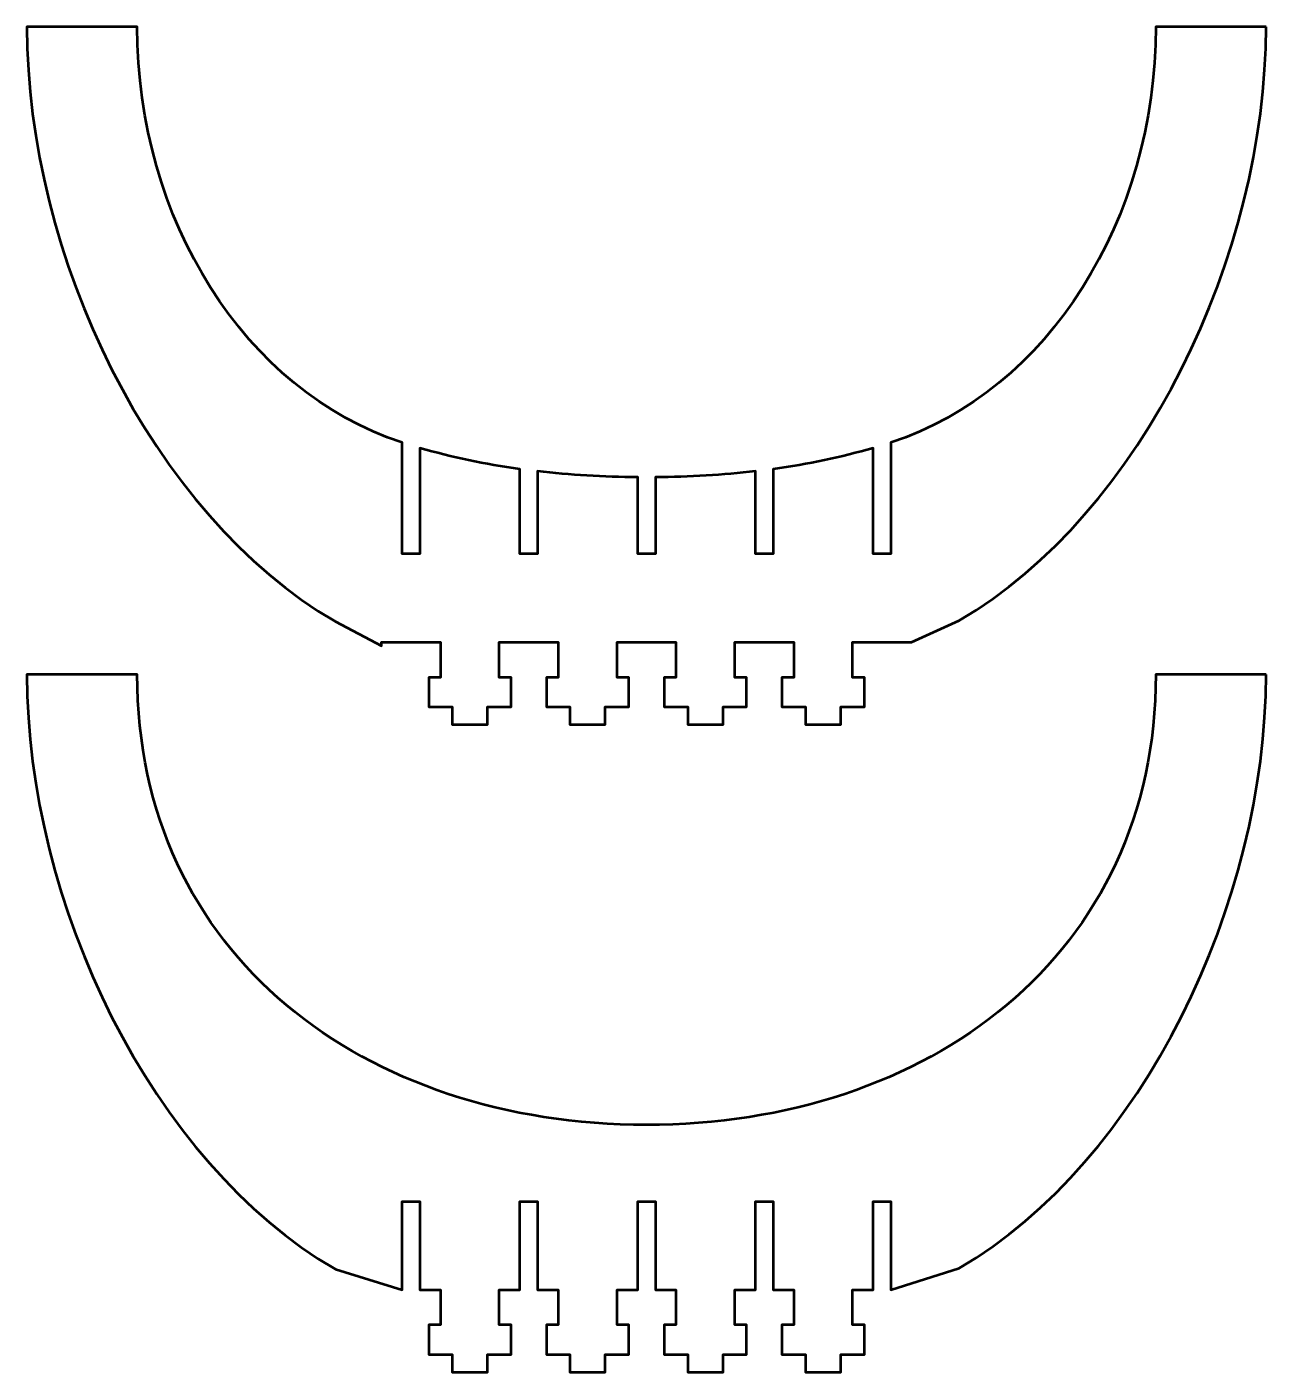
# Model space of a CAD drawing. Header units: centimetres. Extents: x -215 to 208, y -170 to 139.
# Drawn here: x 1.48 to 22.52, y -143.85 to -121 of the extents above; entities that cross this region are included whole.
import ezdxf

# ---------------------------------------------------------------- set-up
doc = ezdxf.new("R2010")
doc.units = ezdxf.units.CM
doc.header["$MEASUREMENT"] = 0
doc.layers.add('Layer 1', color=7, linetype='Continuous')

msp = doc.modelspace()

# ---------------------------------------------------------------- linework, layer by layer
at = {"layer": 'Layer 1', "color": 250, "lineweight": 53}
for points, knots in [([(22.52409, -120.99993), (22.52409, -120.99993), (22.52409, -121.00008), (22.52409, -121.00008), (22.52409, -121.00008), (22.52409, -124.87355), (20.42995, -129.25858), (17.31258, -131.08548), (17.31258, -131.08548), (17.31258, -131.08548), (16.50008, -131.44993), (16.50008, -131.44993), (16.50008, -131.44993), (16.11675, -131.44993), (15.88341, -131.44993), (15.50008, -131.44993), (15.50008, -131.44993), (15.50008, -131.44993), (15.50008, -131.92699), (15.50008, -131.92699), (15.50008, -131.92699), (15.50008, -131.92699), (15.50008, -132.04992), (15.50008, -132.04992), (15.50008, -132.04992), (15.50008, -132.04992), (15.70008, -132.04993), (15.70008, -132.04993), (15.70008, -132.04993), (15.70008, -132.04993), (15.70008, -132.54993), (15.70008, -132.54993), (15.70008, -132.54993), (15.70008, -132.54993), (15.30008, -132.54993), (15.30008, -132.54993), (15.30008, -132.54993), (15.30008, -132.54993), (15.30008, -132.84993), (15.30008, -132.84993), (15.30008, -132.84993), (15.30008, -132.84993), (14.70008, -132.84993), (14.70008, -132.84993), (14.70008, -132.84993), (14.70008, -132.84993), (14.70008, -132.54993), (14.70008, -132.54993), (14.70008, -132.54993), (14.70008, -132.54993), (14.30008, -132.54994), (14.30008, -132.54994), (14.30008, -132.54994), (14.30008, -132.54994), (14.30008, -132.27119), (14.30008, -132.27119), (14.30008, -132.27119), (14.30008, -132.27119), (14.30008, -132.04993), (14.30008, -132.04993), (14.30008, -132.04993), (14.30008, -132.04993), (14.50008, -132.04992), (14.50008, -132.04992), (14.50008, -132.04992), (14.50008, -132.04992), (14.50008, -131.44993), (14.50008, -131.44993), (14.50008, -131.44993), (14.11675, -131.44993), (13.88341, -131.44993), (13.50008, -131.44993), (13.50008, -131.44993), (13.50008, -131.44993), (13.50008, -132.04992), (13.50008, -132.04992), (13.50008, -132.04992), (13.50008, -132.04992), (13.70008, -132.04993), (13.70008, -132.04993), (13.70008, -132.04993), (13.70008, -132.04993), (13.70008, -132.38664), (13.70008, -132.38664), (13.70008, -132.38664), (13.70008, -132.38664), (13.70008, -132.54993), (13.70008, -132.54993), (13.70008, -132.54993), (13.70008, -132.54993), (13.30008, -132.54993), (13.30008, -132.54993), (13.30008, -132.54993), (13.30008, -132.54993), (13.30008, -132.84993), (13.30008, -132.84993), (13.30008, -132.84993), (13.30008, -132.84993), (12.70008, -132.84993), (12.70008, -132.84993), (12.70008, -132.84993), (12.70008, -132.84993), (12.70008, -132.54993), (12.70008, -132.54993), (12.70008, -132.54993), (12.70008, -132.54993), (12.30008, -132.54993), (12.30008, -132.54993), (12.30008, -132.54993), (12.30008, -132.54993), (12.30008, -132.51957), (12.30008, -132.51957), (12.30008, -132.51957), (12.30008, -132.51957), (12.30008, -132.04993), (12.30008, -132.04993), (12.30008, -132.04993), (12.30008, -132.04993), (12.50008, -132.04992), (12.50008, -132.04992), (12.50008, -132.04992), (12.50008, -132.04992), (12.50008, -131.44993), (12.50008, -131.44993), (12.50008, -131.44993), (12.11675, -131.44993), (11.88342, -131.44993), (11.50009, -131.44993), (11.50009, -131.44993), (11.50009, -131.44993), (11.50009, -132.04992), (11.50009, -132.04992), (11.50009, -132.04992), (11.50009, -132.04992), (11.70009, -132.04993), (11.70009, -132.04993), (11.70009, -132.04993), (11.70009, -132.04993), (11.70009, -132.51957), (11.70009, -132.51957), (11.70009, -132.51957), (11.70009, -132.51957), (11.70009, -132.54994), (11.70009, -132.54994), (11.70009, -132.54994), (11.70009, -132.54994), (11.30009, -132.54993), (11.30009, -132.54993), (11.30009, -132.54993), (11.30009, -132.54993), (11.30009, -132.84993), (11.30009, -132.84993), (11.30009, -132.84993), (11.30009, -132.84993), (10.70009, -132.84993), (10.70009, -132.84993), (10.70009, -132.84993), (10.70009, -132.84993), (10.70009, -132.54993), (10.70009, -132.54993), (10.70009, -132.54993), (10.70009, -132.54993), (10.30009, -132.54993), (10.30009, -132.54993), (10.30009, -132.54993), (10.30009, -132.54993), (10.30009, -132.38665), (10.30009, -132.38665), (10.30009, -132.38665), (10.30009, -132.38665), (10.30009, -132.04993), (10.30009, -132.04993), (10.30009, -132.04993), (10.30009, -132.04993), (10.50009, -132.04992), (10.50009, -132.04992), (10.50009, -132.04992), (10.50009, -132.04992), (10.50009, -131.44993), (10.50009, -131.44993), (10.50009, -131.44993), (10.11676, -131.44993), (9.88342, -131.44993), (9.50009, -131.44993), (9.50009, -131.44993), (9.50009, -131.44993), (9.50009, -132.04992), (9.50009, -132.04992), (9.50009, -132.04992), (9.50009, -132.04992), (9.70009, -132.04993), (9.70009, -132.04993), (9.70009, -132.04993), (9.70009, -132.04993), (9.70009, -132.2712), (9.70009, -132.2712), (9.70009, -132.2712), (9.70009, -132.2712), (9.70009, -132.54994), (9.70009, -132.54994), (9.70009, -132.54994), (9.70009, -132.54994), (9.30009, -132.54993), (9.30009, -132.54993), (9.30009, -132.54993), (9.30009, -132.54993), (9.30009, -132.84993), (9.30009, -132.84993), (9.30009, -132.84993), (9.30009, -132.84993), (8.70009, -132.84993), (8.70009, -132.84993), (8.70009, -132.84993), (8.70009, -132.84993), (8.70009, -132.54993), (8.70009, -132.54993), (8.70009, -132.54993), (8.70009, -132.54993), (8.30009, -132.54993), (8.30009, -132.54993), (8.30009, -132.54993), (8.30009, -132.54993), (8.30009, -132.04993), (8.30009, -132.04993), (8.30009, -132.04993), (8.30009, -132.04993), (8.50009, -132.04992), (8.50009, -132.04992), (8.50009, -132.04992), (8.50009, -132.04992), (8.50009, -131.92702), (8.50009, -131.92702), (8.50009, -131.92702), (8.50009, -131.92702), (8.50009, -131.44993), (8.50009, -131.44993), (8.50009, -131.44993), (8.11676, -131.44993), (7.88342, -131.44993), (7.50009, -131.44993), (7.50009, -131.44993), (7.50009, -131.44993), (7.50009, -131.5152), (7.50009, -131.5152), (7.50009, -131.5152), (7.50009, -131.5152), (6.71581, -131.10224), (6.71581, -131.10224), (6.71581, -131.10224), (3.58266, -129.27932), (1.47591, -124.88531), (1.47591, -121.00008), (1.47591, -121.00008), (1.47591, -121.00008), (1.47591, -120.99993), (1.47591, -120.99993), (1.47591, -120.99993), (1.47591, -120.99993), (3.35001, -120.99993), (3.35001, -120.99993), (3.35001, -120.99993), (3.35001, -120.99993), (3.35001, -121.00006), (3.35001, -121.00006), (3.35001, -121.00006), (3.35001, -124.27268), (5.16865, -127.18239), (7.85009, -128.06056), (7.85009, -128.06056), (7.85009, -128.06056), (7.85009, -129.94993), (7.85009, -129.94993), (7.85009, -129.94993), (7.85009, -129.94993), (8.15009, -129.94993), (8.15009, -129.94993), (8.15009, -129.94993), (8.15009, -129.94993), (8.15009, -128.15325), (8.15009, -128.15325), (8.15009, -128.15325), (8.68748, -128.31046), (9.25642, -128.42882), (9.85009, -128.51034), (9.85009, -128.51034), (9.85009, -128.51034), (9.85009, -129.94993), (9.85009, -129.94993), (9.85009, -129.94993), (9.85009, -129.94993), (10.15009, -129.94993), (10.15009, -129.94993), (10.15009, -129.94993), (10.15009, -129.94993), (10.15009, -128.54786), (10.15009, -128.54786), (10.15009, -128.54786), (10.69908, -128.61117), (11.2676, -128.6442), (11.85009, -128.64906), (11.85009, -128.64906), (11.85009, -128.64906), (11.85009, -129.94993), (11.85009, -129.94993), (11.85009, -129.94993), (11.85009, -129.94993), (12.15009, -129.94993), (12.15009, -129.94993), (12.15009, -129.94993), (12.15009, -129.94993), (12.15009, -128.64906), (12.15009, -128.64906), (12.15009, -128.64906), (12.73261, -128.64423), (13.30102, -128.61102), (13.85009, -128.54785), (13.85009, -128.54785), (13.85009, -128.54785), (13.85009, -129.94993), (13.85009, -129.94993), (13.85009, -129.94993), (13.85009, -129.94993), (14.15009, -129.94993), (14.15009, -129.94993), (14.15009, -129.94993), (14.15009, -129.94993), (14.15009, -128.51033), (14.15009, -128.51033), (14.15009, -128.51033), (14.74382, -128.42886), (15.31272, -128.31047), (15.85009, -128.15323), (15.85009, -128.15323), (15.85009, -128.15323), (15.85009, -129.94993), (15.85009, -129.94993), (15.85009, -129.94993), (15.85009, -129.94993), (16.15009, -129.94993), (16.15009, -129.94993), (16.15009, -129.94993), (16.15009, -129.94993), (16.15009, -128.06054), (16.15009, -128.06054), (16.15009, -128.06054), (18.83145, -127.18237), (20.65, -124.27267), (20.65, -121.00006), (20.65, -121.00006), (20.65, -121.00006), (20.65, -120.99993), (20.65, -120.99993), (20.65, -120.99993), (20.65, -120.99993), (22.52409, -120.99993), (22.52409, -120.99993)], [0, 0, 0, 0, 0.01123596, 0.01123596, 0.01123596, 0.01123596, 0.02247191, 0.02247191, 0.02247191, 0.02247191, 0.03370787, 0.03370787, 0.03370787, 0.03370787, 0.04494382, 0.04494382, 0.04494382, 0.04494382, 0.05617978, 0.05617978, 0.05617978, 0.05617978, 0.06741573, 0.06741573, 0.06741573, 0.06741573, 0.07865169, 0.07865169, 0.07865169, 0.07865169, 0.08988764, 0.08988764, 0.08988764, 0.08988764, 0.1011236, 0.1011236, 0.1011236, 0.1011236, 0.11235955, 0.11235955, 0.11235955, 0.11235955, 0.12359551, 0.12359551, 0.12359551, 0.12359551, 0.13483146, 0.13483146, 0.13483146, 0.13483146, 0.14606742, 0.14606742, 0.14606742, 0.14606742, 0.15730337, 0.15730337, 0.15730337, 0.15730337, 0.16853933, 0.16853933, 0.16853933, 0.16853933, 0.17977528, 0.17977528, 0.17977528, 0.17977528, 0.19101124, 0.19101124, 0.19101124, 0.19101124, 0.20224719, 0.20224719, 0.20224719, 0.20224719, 0.21348315, 0.21348315, 0.21348315, 0.21348315, 0.2247191, 0.2247191, 0.2247191, 0.2247191, 0.23595506, 0.23595506, 0.23595506, 0.23595506, 0.24719101, 0.24719101, 0.24719101, 0.24719101, 0.25842697, 0.25842697, 0.25842697, 0.25842697, 0.26966292, 0.26966292, 0.26966292, 0.26966292, 0.28089888, 0.28089888, 0.28089888, 0.28089888, 0.29213483, 0.29213483, 0.29213483, 0.29213483, 0.30337079, 0.30337079, 0.30337079, 0.30337079, 0.31460674, 0.31460674, 0.31460674, 0.31460674, 0.3258427, 0.3258427, 0.3258427, 0.3258427, 0.33707865, 0.33707865, 0.33707865, 0.33707865, 0.34831461, 0.34831461, 0.34831461, 0.34831461, 0.35955056, 0.35955056, 0.35955056, 0.35955056, 0.37078652, 0.37078652, 0.37078652, 0.37078652, 0.38202247, 0.38202247, 0.38202247, 0.38202247, 0.39325843, 0.39325843, 0.39325843, 0.39325843, 0.40449438, 0.40449438, 0.40449438, 0.40449438, 0.41573034, 0.41573034, 0.41573034, 0.41573034, 0.42696629, 0.42696629, 0.42696629, 0.42696629, 0.43820225, 0.43820225, 0.43820225, 0.43820225, 0.4494382, 0.4494382, 0.4494382, 0.4494382, 0.46067416, 0.46067416, 0.46067416, 0.46067416, 0.47191011, 0.47191011, 0.47191011, 0.47191011, 0.48314607, 0.48314607, 0.48314607, 0.48314607, 0.49438202, 0.49438202, 0.49438202, 0.49438202, 0.50561798, 0.50561798, 0.50561798, 0.50561798, 0.51685393, 0.51685393, 0.51685393, 0.51685393, 0.52808989, 0.52808989, 0.52808989, 0.52808989, 0.53932584, 0.53932584, 0.53932584, 0.53932584, 0.5505618, 0.5505618, 0.5505618, 0.5505618, 0.56179775, 0.56179775, 0.56179775, 0.56179775, 0.57303371, 0.57303371, 0.57303371, 0.57303371, 0.58426966, 0.58426966, 0.58426966, 0.58426966, 0.59550562, 0.59550562, 0.59550562, 0.59550562, 0.60674157, 0.60674157, 0.60674157, 0.60674157, 0.61797753, 0.61797753, 0.61797753, 0.61797753, 0.62921348, 0.62921348, 0.62921348, 0.62921348, 0.64044944, 0.64044944, 0.64044944, 0.64044944, 0.65168539, 0.65168539, 0.65168539, 0.65168539, 0.66292135, 0.66292135, 0.66292135, 0.66292135, 0.6741573, 0.6741573, 0.6741573, 0.6741573, 0.68539326, 0.68539326, 0.68539326, 0.68539326, 0.69662921, 0.69662921, 0.69662921, 0.69662921, 0.70786517, 0.70786517, 0.70786517, 0.70786517, 0.71910112, 0.71910112, 0.71910112, 0.71910112, 0.73033708, 0.73033708, 0.73033708, 0.73033708, 0.74157303, 0.74157303, 0.74157303, 0.74157303, 0.75280899, 0.75280899, 0.75280899, 0.75280899, 0.76404494, 0.76404494, 0.76404494, 0.76404494, 0.7752809, 0.7752809, 0.7752809, 0.7752809, 0.78651685, 0.78651685, 0.78651685, 0.78651685, 0.79775281, 0.79775281, 0.79775281, 0.79775281, 0.80898876, 0.80898876, 0.80898876, 0.80898876, 0.82022472, 0.82022472, 0.82022472, 0.82022472, 0.83146067, 0.83146067, 0.83146067, 0.83146067, 0.84269663, 0.84269663, 0.84269663, 0.84269663, 0.85393258, 0.85393258, 0.85393258, 0.85393258, 0.86516854, 0.86516854, 0.86516854, 0.86516854, 0.87640449, 0.87640449, 0.87640449, 0.87640449, 0.88764045, 0.88764045, 0.88764045, 0.88764045, 0.8988764, 0.8988764, 0.8988764, 0.8988764, 0.91011236, 0.91011236, 0.91011236, 0.91011236, 0.92134831, 0.92134831, 0.92134831, 0.92134831, 0.93258427, 0.93258427, 0.93258427, 0.93258427, 0.94382022, 0.94382022, 0.94382022, 0.94382022, 0.95505618, 0.95505618, 0.95505618, 0.95505618, 0.96629213, 0.96629213, 0.96629213, 0.96629213, 0.97752809, 0.97752809, 0.97752809, 0.97752809, 0.98876404, 0.98876404, 0.98876404, 0.98876404, 1, 1, 1, 1]), ([(22.52409, -131.99993), (22.52409, -131.99993), (22.52409, -132.00008), (22.52409, -132.00008), (22.52409, -132.00008), (22.52409, -135.87354), (20.42995, -140.25858), (17.31258, -142.08548), (17.31258, -142.08548), (17.31258, -142.08548), (16.15009, -142.44993), (16.15009, -142.44993), (16.15009, -142.44993), (16.15009, -142.44993), (16.15009, -140.94993), (16.15009, -140.94993), (16.15009, -140.94993), (16.15009, -140.94993), (15.85009, -140.94993), (15.85009, -140.94993), (15.85009, -140.94993), (15.85009, -140.94993), (15.85009, -142.44993), (15.85009, -142.44993), (15.85009, -142.44993), (15.85009, -142.44993), (15.50008, -142.44993), (15.50008, -142.44993), (15.50008, -142.44993), (15.50008, -142.44993), (15.50008, -142.92699), (15.50008, -142.92699), (15.50008, -142.92699), (15.50008, -142.92699), (15.50008, -143.04992), (15.50008, -143.04992), (15.50008, -143.04992), (15.50008, -143.04992), (15.70008, -143.04993), (15.70008, -143.04993), (15.70008, -143.04993), (15.70008, -143.04993), (15.70008, -143.54993), (15.70008, -143.54993), (15.70008, -143.54993), (15.70008, -143.54993), (15.30008, -143.54993), (15.30008, -143.54993), (15.30008, -143.54993), (15.30008, -143.54993), (15.30008, -143.84993), (15.30008, -143.84993), (15.30008, -143.84993), (15.30008, -143.84993), (14.70008, -143.84993), (14.70008, -143.84993), (14.70008, -143.84993), (14.70008, -143.84993), (14.70008, -143.54993), (14.70008, -143.54993), (14.70008, -143.54993), (14.70008, -143.54993), (14.30008, -143.54994), (14.30008, -143.54994), (14.30008, -143.54994), (14.30008, -143.54994), (14.30008, -143.27119), (14.30008, -143.27119), (14.30008, -143.27119), (14.30008, -143.27119), (14.30008, -143.04993), (14.30008, -143.04993), (14.30008, -143.04993), (14.30008, -143.04993), (14.50008, -143.04992), (14.50008, -143.04992), (14.50008, -143.04992), (14.50008, -143.04992), (14.50008, -142.44993), (14.50008, -142.44993), (14.50008, -142.44993), (14.50008, -142.44993), (14.15009, -142.44993), (14.15009, -142.44993), (14.15009, -142.44993), (14.15009, -142.44993), (14.15009, -140.94993), (14.15009, -140.94993), (14.15009, -140.94993), (14.15009, -140.94993), (13.85009, -140.94993), (13.85009, -140.94993), (13.85009, -140.94993), (13.85009, -140.94993), (13.85009, -142.44993), (13.85009, -142.44993), (13.85009, -142.44993), (13.85009, -142.44993), (13.50008, -142.44993), (13.50008, -142.44993), (13.50008, -142.44993), (13.50008, -142.44993), (13.50008, -143.04992), (13.50008, -143.04992), (13.50008, -143.04992), (13.50008, -143.04992), (13.70008, -143.04993), (13.70008, -143.04993), (13.70008, -143.04993), (13.70008, -143.04993), (13.70008, -143.38664), (13.70008, -143.38664), (13.70008, -143.38664), (13.70008, -143.38664), (13.70008, -143.54993), (13.70008, -143.54993), (13.70008, -143.54993), (13.70008, -143.54993), (13.30008, -143.54993), (13.30008, -143.54993), (13.30008, -143.54993), (13.30008, -143.54993), (13.30008, -143.84993), (13.30008, -143.84993), (13.30008, -143.84993), (13.30008, -143.84993), (12.70008, -143.84993), (12.70008, -143.84993), (12.70008, -143.84993), (12.70008, -143.84993), (12.70008, -143.54993), (12.70008, -143.54993), (12.70008, -143.54993), (12.70008, -143.54993), (12.30008, -143.54993), (12.30008, -143.54993), (12.30008, -143.54993), (12.30008, -143.54993), (12.30008, -143.51957), (12.30008, -143.51957), (12.30008, -143.51957), (12.30008, -143.51957), (12.30008, -143.04993), (12.30008, -143.04993), (12.30008, -143.04993), (12.30008, -143.04993), (12.50008, -143.04992), (12.50008, -143.04992), (12.50008, -143.04992), (12.50008, -143.04992), (12.50008, -142.44993), (12.50008, -142.44993), (12.50008, -142.44993), (12.50008, -142.44993), (12.15009, -142.44993), (12.15009, -142.44993), (12.15009, -142.44993), (12.15009, -142.44993), (12.15009, -140.94993), (12.15009, -140.94993), (12.15009, -140.94993), (12.15009, -140.94993), (11.85009, -140.94993), (11.85009, -140.94993), (11.85009, -140.94993), (11.85009, -140.94993), (11.85009, -142.44993), (11.85009, -142.44993), (11.85009, -142.44993), (11.85009, -142.44993), (11.50009, -142.44993), (11.50009, -142.44993), (11.50009, -142.44993), (11.50009, -142.44993), (11.50009, -143.04992), (11.50009, -143.04992), (11.50009, -143.04992), (11.50009, -143.04992), (11.70009, -143.04993), (11.70009, -143.04993), (11.70009, -143.04993), (11.70009, -143.04993), (11.70009, -143.51957), (11.70009, -143.51957), (11.70009, -143.51957), (11.70009, -143.51957), (11.70009, -143.54994), (11.70009, -143.54994), (11.70009, -143.54994), (11.70009, -143.54994), (11.30009, -143.54993), (11.30009, -143.54993), (11.30009, -143.54993), (11.30009, -143.54993), (11.30009, -143.84993), (11.30009, -143.84993), (11.30009, -143.84993), (11.30009, -143.84993), (10.70009, -143.84993), (10.70009, -143.84993), (10.70009, -143.84993), (10.70009, -143.84993), (10.70009, -143.54993), (10.70009, -143.54993), (10.70009, -143.54993), (10.70009, -143.54993), (10.30009, -143.54993), (10.30009, -143.54993), (10.30009, -143.54993), (10.30009, -143.54993), (10.30009, -143.38665), (10.30009, -143.38665), (10.30009, -143.38665), (10.30009, -143.38665), (10.30009, -143.04993), (10.30009, -143.04993), (10.30009, -143.04993), (10.30009, -143.04993), (10.50009, -143.04992), (10.50009, -143.04992), (10.50009, -143.04992), (10.50009, -143.04992), (10.50009, -142.44993), (10.50009, -142.44993), (10.50009, -142.44993), (10.50009, -142.44993), (10.15009, -142.44993), (10.15009, -142.44993), (10.15009, -142.44993), (10.15009, -142.44993), (10.15009, -140.94993), (10.15009, -140.94993), (10.15009, -140.94993), (10.15009, -140.94993), (9.85009, -140.94993), (9.85009, -140.94993), (9.85009, -140.94993), (9.85009, -140.94993), (9.85009, -142.44993), (9.85009, -142.44993), (9.85009, -142.44993), (9.85009, -142.44993), (9.50009, -142.44993), (9.50009, -142.44993), (9.50009, -142.44993), (9.50009, -142.44993), (9.50009, -143.04992), (9.50009, -143.04992), (9.50009, -143.04992), (9.50009, -143.04992), (9.70009, -143.04993), (9.70009, -143.04993), (9.70009, -143.04993), (9.70009, -143.04993), (9.70009, -143.2712), (9.70009, -143.2712), (9.70009, -143.2712), (9.70009, -143.2712), (9.70009, -143.54994), (9.70009, -143.54994), (9.70009, -143.54994), (9.70009, -143.54994), (9.30009, -143.54993), (9.30009, -143.54993), (9.30009, -143.54993), (9.30009, -143.54993), (9.30009, -143.84993), (9.30009, -143.84993), (9.30009, -143.84993), (9.30009, -143.84993), (8.70009, -143.84993), (8.70009, -143.84993), (8.70009, -143.84993), (8.70009, -143.84993), (8.70009, -143.54993), (8.70009, -143.54993), (8.70009, -143.54993), (8.70009, -143.54993), (8.30009, -143.54993), (8.30009, -143.54993), (8.30009, -143.54993), (8.30009, -143.54993), (8.30009, -143.04993), (8.30009, -143.04993), (8.30009, -143.04993), (8.30009, -143.04993), (8.50009, -143.04992), (8.50009, -143.04992), (8.50009, -143.04992), (8.50009, -143.04992), (8.50009, -142.92702), (8.50009, -142.92702), (8.50009, -142.92702), (8.50009, -142.92702), (8.50009, -142.44993), (8.50009, -142.44993), (8.50009, -142.44993), (8.50009, -142.44993), (8.15009, -142.44993), (8.15009, -142.44993), (8.15009, -142.44993), (8.15009, -142.44993), (8.15009, -140.94993), (8.15009, -140.94993), (8.15009, -140.94993), (8.15009, -140.94993), (7.85009, -140.94993), (7.85009, -140.94993), (7.85009, -140.94993), (7.85009, -140.94993), (7.85009, -142.44993), (7.85009, -142.44993), (7.85009, -142.44993), (7.85009, -142.44993), (6.71581, -142.10224), (6.71581, -142.10224), (6.71581, -142.10224), (3.58266, -140.27932), (1.47591, -135.88531), (1.47591, -132.00008), (1.47591, -132.00008), (1.47591, -132.00008), (1.47591, -131.99993), (1.47591, -131.99993), (1.47591, -131.99993), (1.47591, -131.99993), (3.35001, -131.99993), (3.35001, -131.99993), (3.35001, -131.99993), (3.35001, -131.99993), (3.35001, -132.00006), (3.35001, -132.00006), (3.35001, -132.00006), (3.35001, -136.77642), (7.22362, -139.64999), (12.00007, -139.64999), (12.00007, -139.64999), (16.77652, -139.64999), (20.65, -136.77645), (20.65, -132.00006), (20.65, -132.00006), (20.65, -132.00006), (20.65, -131.99993), (20.65, -131.99993), (20.65, -131.99993), (20.65, -131.99993), (22.52409, -131.99993), (22.52409, -131.99993)], [0, 0, 0, 0, 0.01149425, 0.01149425, 0.01149425, 0.01149425, 0.02298851, 0.02298851, 0.02298851, 0.02298851, 0.03448276, 0.03448276, 0.03448276, 0.03448276, 0.04597701, 0.04597701, 0.04597701, 0.04597701, 0.05747126, 0.05747126, 0.05747126, 0.05747126, 0.06896552, 0.06896552, 0.06896552, 0.06896552, 0.08045977, 0.08045977, 0.08045977, 0.08045977, 0.09195402, 0.09195402, 0.09195402, 0.09195402, 0.10344828, 0.10344828, 0.10344828, 0.10344828, 0.11494253, 0.11494253, 0.11494253, 0.11494253, 0.12643678, 0.12643678, 0.12643678, 0.12643678, 0.13793103, 0.13793103, 0.13793103, 0.13793103, 0.14942529, 0.14942529, 0.14942529, 0.14942529, 0.16091954, 0.16091954, 0.16091954, 0.16091954, 0.17241379, 0.17241379, 0.17241379, 0.17241379, 0.18390805, 0.18390805, 0.18390805, 0.18390805, 0.1954023, 0.1954023, 0.1954023, 0.1954023, 0.20689655, 0.20689655, 0.20689655, 0.20689655, 0.2183908, 0.2183908, 0.2183908, 0.2183908, 0.22988506, 0.22988506, 0.22988506, 0.22988506, 0.24137931, 0.24137931, 0.24137931, 0.24137931, 0.25287356, 0.25287356, 0.25287356, 0.25287356, 0.26436782, 0.26436782, 0.26436782, 0.26436782, 0.27586207, 0.27586207, 0.27586207, 0.27586207, 0.28735632, 0.28735632, 0.28735632, 0.28735632, 0.29885057, 0.29885057, 0.29885057, 0.29885057, 0.31034483, 0.31034483, 0.31034483, 0.31034483, 0.32183908, 0.32183908, 0.32183908, 0.32183908, 0.33333333, 0.33333333, 0.33333333, 0.33333333, 0.34482759, 0.34482759, 0.34482759, 0.34482759, 0.35632184, 0.35632184, 0.35632184, 0.35632184, 0.36781609, 0.36781609, 0.36781609, 0.36781609, 0.37931034, 0.37931034, 0.37931034, 0.37931034, 0.3908046, 0.3908046, 0.3908046, 0.3908046, 0.40229885, 0.40229885, 0.40229885, 0.40229885, 0.4137931, 0.4137931, 0.4137931, 0.4137931, 0.42528736, 0.42528736, 0.42528736, 0.42528736, 0.43678161, 0.43678161, 0.43678161, 0.43678161, 0.44827586, 0.44827586, 0.44827586, 0.44827586, 0.45977011, 0.45977011, 0.45977011, 0.45977011, 0.47126437, 0.47126437, 0.47126437, 0.47126437, 0.48275862, 0.48275862, 0.48275862, 0.48275862, 0.49425287, 0.49425287, 0.49425287, 0.49425287, 0.50574713, 0.50574713, 0.50574713, 0.50574713, 0.51724138, 0.51724138, 0.51724138, 0.51724138, 0.52873563, 0.52873563, 0.52873563, 0.52873563, 0.54022989, 0.54022989, 0.54022989, 0.54022989, 0.55172414, 0.55172414, 0.55172414, 0.55172414, 0.56321839, 0.56321839, 0.56321839, 0.56321839, 0.57471264, 0.57471264, 0.57471264, 0.57471264, 0.5862069, 0.5862069, 0.5862069, 0.5862069, 0.59770115, 0.59770115, 0.59770115, 0.59770115, 0.6091954, 0.6091954, 0.6091954, 0.6091954, 0.62068966, 0.62068966, 0.62068966, 0.62068966, 0.63218391, 0.63218391, 0.63218391, 0.63218391, 0.64367816, 0.64367816, 0.64367816, 0.64367816, 0.65517241, 0.65517241, 0.65517241, 0.65517241, 0.66666667, 0.66666667, 0.66666667, 0.66666667, 0.67816092, 0.67816092, 0.67816092, 0.67816092, 0.68965517, 0.68965517, 0.68965517, 0.68965517, 0.70114943, 0.70114943, 0.70114943, 0.70114943, 0.71264368, 0.71264368, 0.71264368, 0.71264368, 0.72413793, 0.72413793, 0.72413793, 0.72413793, 0.73563218, 0.73563218, 0.73563218, 0.73563218, 0.74712644, 0.74712644, 0.74712644, 0.74712644, 0.75862069, 0.75862069, 0.75862069, 0.75862069, 0.77011494, 0.77011494, 0.77011494, 0.77011494, 0.7816092, 0.7816092, 0.7816092, 0.7816092, 0.79310345, 0.79310345, 0.79310345, 0.79310345, 0.8045977, 0.8045977, 0.8045977, 0.8045977, 0.81609195, 0.81609195, 0.81609195, 0.81609195, 0.82758621, 0.82758621, 0.82758621, 0.82758621, 0.83908046, 0.83908046, 0.83908046, 0.83908046, 0.85057471, 0.85057471, 0.85057471, 0.85057471, 0.86206897, 0.86206897, 0.86206897, 0.86206897, 0.87356322, 0.87356322, 0.87356322, 0.87356322, 0.88505747, 0.88505747, 0.88505747, 0.88505747, 0.89655172, 0.89655172, 0.89655172, 0.89655172, 0.90804598, 0.90804598, 0.90804598, 0.90804598, 0.91954023, 0.91954023, 0.91954023, 0.91954023, 0.93103448, 0.93103448, 0.93103448, 0.93103448, 0.94252874, 0.94252874, 0.94252874, 0.94252874, 0.95402299, 0.95402299, 0.95402299, 0.95402299, 0.96551724, 0.96551724, 0.96551724, 0.96551724, 0.97701149, 0.97701149, 0.97701149, 0.97701149, 0.98850575, 0.98850575, 0.98850575, 0.98850575, 1, 1, 1, 1])]:
    msp.add_open_spline(points, degree=3, knots=knots, dxfattribs=at)

doc.saveas('drawing.dxf')
